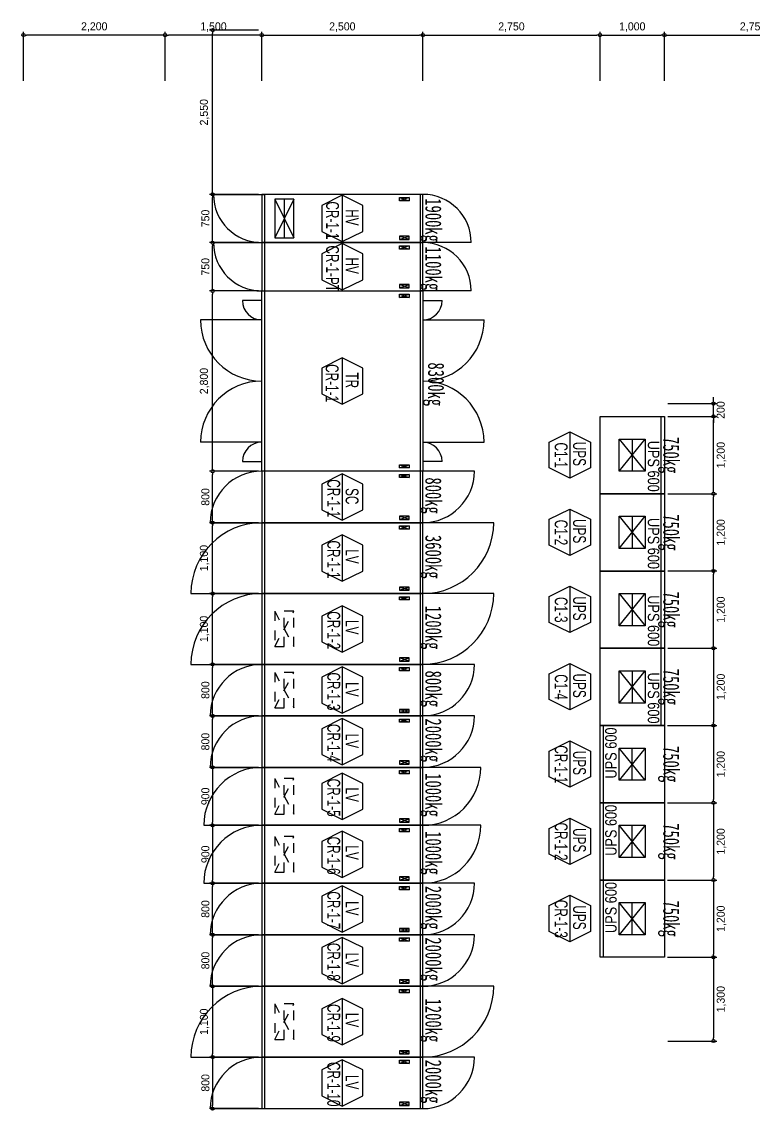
# Model space of a CAD drawing. Header units: millimetres. Extents: x 89978 to 501025, y -351975 to 837171.
# Drawn here: x 276625 to 287977, y -303525 to -286620 of the extents above; entities that cross this region are included whole.
import ezdxf
from ezdxf.enums import TextEntityAlignment as Align

# ---------------------------------------------------------------- set-up
doc = ezdxf.new("R2010")
doc.units = ezdxf.units.MM
doc.header["$LTSCALE"] = 150
doc.linetypes.add('D1', pattern=[3, 1, -1, 1])
doc.layers.get('Defpoints').update_dxf_attribs({"color": 150})
for name, color, linetype in [('------00 Switch Gear', 3, 'Continuous'), ('------00 Switch Gear_Number', 1, 'Continuous'), ('-----36 Dimension', 1, 'Continuous'), ('20251030_전기하중검토', 241, 'Continuous')]:
    doc.layers.add(name, color=color, linetype=linetype)
doc.layers.add('NOPLOT', color=191, linetype='Continuous', plot=False)
doc.styles.add('dd', font='')
doc.styles.add('ELEC', font='')
doc.styles.add('Gtx', font='')
doc.styles.get('dd').set_extended_font_data('DotumChe')
doc.styles.get('ELEC').set_extended_font_data('Dotum')
doc.styles.get('Gtx').set_extended_font_data('Dotum')
doc.dimstyles.new('ELEC', dxfattribs={"dimscale": 100, "dimtxt": 2, "dimasz": 1, "dimexe": 2, "dimexo": 1, "dimgap": 1, "dimtad": 1, "dimdec": 0, "dimrnd": 0.25, "dimzin": 9, "dimdsep": 32, "dimlunit": 6, "dimtxsty": 'ELEC', "dimblk": 'Z_DOT', "dimcen": 3, "dimclrd": 7, "dimclre": 7, "dimclrt": 3, "dimadec": 0, "dimazin": 0, "dimtfac": 1, "dimtdec": 0, "dimtix": 1, "dimtmove": 2, "dimatfit": 1, "dimfxl": 1, "dimarcsym": 0})

# ---------------------------------------------------------------- blocks, each defined once
blk = doc.blocks.new('_DOTBLANK')
at = {"color": 0, "linetype": 'ByBlock'}
blk.add_line((-0.5, 0), (-1, 0), dxfattribs=at)
blk.add_circle((0, 0), 0.5, dxfattribs=at)
blk = doc.blocks.new('*D1595')
at = {"layer": '-----36 Dimension', "color": 0, "lineweight": -2, "transparency": 16777216}
for p, q in [((278850, -287537), (278850, -286777)), ((280300, -286827), (278900, -286827)), ((280350, -287538), (280350, -286777))]:
    blk.add_line(p, q, dxfattribs=at)
at = {"layer": 'Defpoints', "color": 0, "transparency": 16777216}
for p in [(278850, -286827), (278850, -287587, 0), (280350, -287588, 0)]:
    blk.add_point(p, dxfattribs=at)
at = {"layer": '-----36 Dimension', "color": 0, "lineweight": -2, "transparency": 16777216, "xscale": 50, "yscale": 50, "zscale": 50, "rotation": 180}
blk.add_blockref('_DOTBLANK', (278850, -286827), dxfattribs=at)
at = {"layer": '-----36 Dimension', "color": 0, "lineweight": -2, "transparency": 16777216, "xscale": 50, "yscale": 50, "zscale": 50}
blk.add_blockref('_DOTBLANK', (280350, -286827), dxfattribs=at)
at = {"layer": '-----36 Dimension', "color": 0, "transparency": 16777216, "insert": (279600, -286703), "char_height": 125, "attachment_point": 5, "style": 'Gtx'}
blk.add_mtext('1,500', dxfattribs=at)
blk = doc.blocks.new('Z_DOT')
for p, q in [((-2, 0), (2, 0)), ((0, -2), (0, 2))]:
    blk.add_line(p, q)
for radius in [2.5, 1.25]:
    blk.add_circle((0, 0), radius)
blk = doc.blocks.new('*D1597')
at = {"layer": '-----36 Dimension', "color": 0, "lineweight": -2, "transparency": 16777216}
for p, q in [((276650, -287536, 0), (276650, -286776, 0)), ((278800, -286826, 0), (276700, -286826, 0)), ((278850, -287537, 0), (278850, -286776, 0))]:
    blk.add_line(p, q, dxfattribs=at)
at = {"layer": 'Defpoints', "color": 0, "transparency": 16777216}
for p in [(276650, -286826, 0), (276650, -287586), (278850, -287587)]:
    blk.add_point(p, dxfattribs=at)
at = {"layer": '-----36 Dimension', "color": 0, "lineweight": -2, "transparency": 16777216, "xscale": 50, "yscale": 50, "zscale": 50, "rotation": 180}
blk.add_blockref('_DOTBLANK', (276650, -286826, 0), dxfattribs=at)
at = {"layer": '-----36 Dimension', "color": 0, "lineweight": -2, "transparency": 16777216, "xscale": 50, "yscale": 50, "zscale": 50}
blk.add_blockref('_DOTBLANK', (278850, -286826, 0), dxfattribs=at)
at = {"layer": '-----36 Dimension', "color": 0, "transparency": 16777216, "insert": (277750, -286702, 0), "char_height": 125, "attachment_point": 5, "style": 'Gtx'}
blk.add_mtext('2,200', dxfattribs=at)
blk = doc.blocks.new('UPS 600kV')
at = {"layer": '------00 Switch Gear'}
blk.add_line((800, 850), (-402, 850), dxfattribs=at)
blk.add_lwpolyline([(798, -100), (-402, -100), (-402, 900), (798, 900)], close=True, dxfattribs=at)
at = {"layer": 'NOPLOT'}
for p, q in [((-52, 199), (448, 601)), ((448, 199), (-52, 601)), ((-52, 400), (448, 400))]:
    blk.add_line(p, q, dxfattribs=at)
blk.add_lwpolyline([(448, 601), (448, 199), (-52, 199), (-52, 601)], close=True, dxfattribs=at)
at = {"layer": 'NOPLOT', "style": 'ELEC', "width": 0.85}
blk.add_text('UPS 600', height=178.2, dxfattribs=at).set_placement((-26, 731), align=Align.MIDDLE_LEFT)
blk = doc.blocks.new('800X2500')
at = {"layer": '------00 Switch Gear'}
for p, q in [((-2460, 800), (-2460, 0)), ((-210, 750), (-360, 700)), ((-360, 750), (-210, 700)), ((800, 800), (-42, 800)), ((-40, 800), (-40, 0)), ((-3300, 0), (-2458, 0)), ((-210, 50), (-360, 100)), ((-360, 50), (-210, 100))]:
    blk.add_line(p, q, dxfattribs=at)
for points in [[(-2500, 800), (-2500, 0), (0, 0), (0, 800)], [(-360, 750), (-210, 750), (-210, 700), (-360, 700)], [(-360, 50), (-210, 50), (-210, 100), (-360, 100)]]:
    blk.add_lwpolyline(points, close=True, dxfattribs=at)
for centre, start, end in [((-2500, 0), 90, 180), ((0, 800), 270, 0)]:
    blk.add_arc(centre, 800, start, end, dxfattribs=at)
blk = doc.blocks.new('1100X2500')
at = {"layer": '------00 Switch Gear'}
for p, q in [((-2460, 1100), (-2460, 0)), ((-210, 1050), (-360, 1000)), ((-360, 1050), (-210, 1000)), ((1100, 1100), (-42, 1100)), ((-40, 1100), (-40, 0)), ((-3600, 0), (-2458, 0)), ((-210, 50), (-360, 100)), ((-360, 50), (-210, 100))]:
    blk.add_line(p, q, dxfattribs=at)
at = {"layer": '------00 Switch Gear', "elevation": 0}
for points in [[(-2500, 1100), (-2500, 0), (0, 0), (0, 1100)], [(-360, 1050), (-210, 1050), (-210, 1000), (-360, 1000)], [(-360, 50), (-210, 50), (-210, 100), (-360, 100)]]:
    blk.add_lwpolyline(points, close=True, dxfattribs=at)
at = {"layer": '------00 Switch Gear'}
for centre, start, end in [((-2500, 0), 90, 180), ((0, 1100), 270, 0)]:
    blk.add_arc(centre, 1100, start, end, dxfattribs=at)
blk = doc.blocks.new('*D1554')
at = {"layer": '-----36 Dimension', "color": 0, "lineweight": -2, "transparency": 16777216}
for p, q in [((280300, -300000), (279537, -300000)), ((279587, -300750), (279587, -300050)), ((280298, -300800), (279537, -300800))]:
    blk.add_line(p, q, dxfattribs=at)
at = {"layer": 'Defpoints', "color": 0, "transparency": 16777216}
for p in [(279587, -300000), (280350, -300000), (280348, -300800)]:
    blk.add_point(p, dxfattribs=at)
at = {"layer": '-----36 Dimension', "color": 0, "lineweight": -2, "transparency": 16777216, "xscale": 50, "yscale": 50, "zscale": 50}
for p, rotation in [((279587, -300000), 90), ((279587, -300800), 270)]:
    blk.add_blockref('_DOTBLANK', p, dxfattribs=dict(at, rotation=rotation))
at = {"layer": '-----36 Dimension', "color": 0, "transparency": 16777216, "insert": (279475, -300400), "char_height": 125, "attachment_point": 5, "rotation": 90, "style": 'Gtx'}
blk.add_mtext('800', dxfattribs=at)
blk = doc.blocks.new('900X2500')
at = {"layer": '------00 Switch Gear'}
for p, q in [((-2460, 900), (-2460, 0)), ((-210, 850), (-360, 800)), ((-360, 850), (-210, 800)), ((900, 900), (-42, 900)), ((-40, 900), (-40, 0)), ((-3400, 0), (-2458, 0)), ((-210, 50), (-360, 100)), ((-360, 50), (-210, 100))]:
    blk.add_line(p, q, dxfattribs=at)
at = {"layer": '------00 Switch Gear', "elevation": 0}
for points in [[(-2500, 900), (-2500, 0), (0, 0), (0, 900)], [(-360, 850), (-210, 850), (-210, 800), (-360, 800)], [(-360, 50), (-210, 50), (-210, 100), (-360, 100)]]:
    blk.add_lwpolyline(points, close=True, dxfattribs=at)
at = {"layer": '------00 Switch Gear'}
for centre, start, end in [((-2500, 0), 90, 180), ((0, 900), 270, 0)]:
    blk.add_arc(centre, 900, start, end, dxfattribs=at)
blk = doc.blocks.new('*D1555')
at = {"layer": '-----36 Dimension', "color": 0, "lineweight": -2, "transparency": 16777216}
for p, q in [((280300, -296600), (279537, -296600)), ((279587, -297350), (279587, -296650)), ((280298, -297400), (279537, -297400))]:
    blk.add_line(p, q, dxfattribs=at)
at = {"layer": 'Defpoints', "color": 0, "transparency": 16777216}
for p in [(279587, -296600), (280350, -296600), (280348, -297400)]:
    blk.add_point(p, dxfattribs=at)
at = {"layer": '-----36 Dimension', "color": 0, "lineweight": -2, "transparency": 16777216, "xscale": 50, "yscale": 50, "zscale": 50}
for p, rotation in [((279587, -296600), 90), ((279587, -297400), 270)]:
    blk.add_blockref('_DOTBLANK', p, dxfattribs=dict(at, rotation=rotation))
at = {"layer": '-----36 Dimension', "color": 0, "transparency": 16777216, "insert": (279475, -297000), "char_height": 125, "attachment_point": 5, "rotation": 90, "style": 'Gtx'}
blk.add_mtext('800', dxfattribs=at)
blk = doc.blocks.new('*D1556')
at = {"layer": '-----36 Dimension', "color": 0, "lineweight": -2, "transparency": 16777216}
for p, q in [((280300, -293600), (279537, -293600)), ((279587, -294350), (279587, -293650)), ((280298, -294400), (279537, -294400))]:
    blk.add_line(p, q, dxfattribs=at)
at = {"layer": 'Defpoints', "color": 0, "transparency": 16777216}
for p in [(279587, -293600), (280350, -293600), (280348, -294400)]:
    blk.add_point(p, dxfattribs=at)
at = {"layer": '-----36 Dimension', "color": 0, "lineweight": -2, "transparency": 16777216, "xscale": 50, "yscale": 50, "zscale": 50}
for p, rotation in [((279587, -293600), 90), ((279587, -294400), 270)]:
    blk.add_blockref('_DOTBLANK', p, dxfattribs=dict(at, rotation=rotation))
at = {"layer": '-----36 Dimension', "color": 0, "transparency": 16777216, "insert": (279475, -294000), "char_height": 125, "attachment_point": 5, "rotation": 90, "style": 'Gtx'}
blk.add_mtext('800', dxfattribs=at)
blk = doc.blocks.new('*D1557')
at = {"layer": '-----36 Dimension', "color": 0, "lineweight": -2, "transparency": 16777216}
for p, q in [((280300, -301600), (279537, -301600)), ((279587, -301650), (279587, -302650)), ((280300, -302700), (279537, -302700))]:
    blk.add_line(p, q, dxfattribs=at)
at = {"layer": 'Defpoints', "color": 0, "transparency": 16777216}
for p in [(280350, -301600), (279587, -302700), (280350, -302700)]:
    blk.add_point(p, dxfattribs=at)
at = {"layer": '-----36 Dimension', "color": 0, "lineweight": -2, "transparency": 16777216, "xscale": 50, "yscale": 50, "zscale": 50}
for p, rotation in [((279587, -301600), 90), ((279587, -302700), 270)]:
    blk.add_blockref('_DOTBLANK', p, dxfattribs=dict(at, rotation=rotation))
at = {"layer": '-----36 Dimension', "color": 0, "transparency": 16777216, "insert": (279463, -302150), "char_height": 125, "attachment_point": 5, "rotation": 90, "style": 'Gtx'}
blk.add_mtext('1,100', dxfattribs=at)
blk = doc.blocks.new('*D1558')
at = {"layer": '-----36 Dimension', "color": 0, "lineweight": -2, "transparency": 16777216}
for p, q in [((280300, -302700), (279537, -302700)), ((279587, -302750), (279587, -303450)), ((280300, -303500), (279537, -303500))]:
    blk.add_line(p, q, dxfattribs=at)
at = {"layer": 'Defpoints', "color": 0, "transparency": 16777216}
for p in [(280350, -302700), (279587, -303500), (280350, -303500)]:
    blk.add_point(p, dxfattribs=at)
at = {"layer": '-----36 Dimension', "color": 0, "lineweight": -2, "transparency": 16777216, "xscale": 50, "yscale": 50, "zscale": 50}
for p, rotation in [((279587, -302700), 90), ((279587, -303500), 270)]:
    blk.add_blockref('_DOTBLANK', p, dxfattribs=dict(at, rotation=rotation))
at = {"layer": '-----36 Dimension', "color": 0, "transparency": 16777216, "insert": (279475, -303100), "char_height": 125, "attachment_point": 5, "rotation": 90, "style": 'Gtx'}
blk.add_mtext('800', dxfattribs=at)
blk = doc.blocks.new('*D1559')
at = {"layer": '-----36 Dimension', "color": 0, "lineweight": -2, "transparency": 16777216}
for p, q in [((280300, -298200), (279537, -298200)), ((279587, -298250), (279587, -299050)), ((280300, -299100), (279537, -299100))]:
    blk.add_line(p, q, dxfattribs=at)
at = {"layer": 'Defpoints', "color": 0, "transparency": 16777216}
for p in [(280350, -298200), (279587, -299100), (280350, -299100)]:
    blk.add_point(p, dxfattribs=at)
at = {"layer": '-----36 Dimension', "color": 0, "lineweight": -2, "transparency": 16777216, "xscale": 50, "yscale": 50, "zscale": 50}
for p, rotation in [((279587, -298200), 90), ((279587, -299100), 270)]:
    blk.add_blockref('_DOTBLANK', p, dxfattribs=dict(at, rotation=rotation))
at = {"layer": '-----36 Dimension', "color": 0, "transparency": 16777216, "insert": (279475, -298650), "char_height": 125, "attachment_point": 5, "rotation": 90, "style": 'Gtx'}
blk.add_mtext('900', dxfattribs=at)
blk = doc.blocks.new('*D1560')
at = {"layer": '-----36 Dimension', "color": 0, "lineweight": -2, "transparency": 16777216}
for p, q in [((280300, -294400), (279537, -294400)), ((279587, -295450), (279587, -294450)), ((280300, -295500), (279537, -295500))]:
    blk.add_line(p, q, dxfattribs=at)
at = {"layer": 'Defpoints', "color": 0, "transparency": 16777216}
for p in [(279587, -294400), (280350, -294400), (280350, -295500)]:
    blk.add_point(p, dxfattribs=at)
at = {"layer": '-----36 Dimension', "color": 0, "lineweight": -2, "transparency": 16777216, "xscale": 50, "yscale": 50, "zscale": 50}
for p, rotation in [((279587, -294400), 90), ((279587, -295500), 270)]:
    blk.add_blockref('_DOTBLANK', p, dxfattribs=dict(at, rotation=rotation))
at = {"layer": '-----36 Dimension', "color": 0, "transparency": 16777216, "insert": (279463, -294950), "char_height": 125, "attachment_point": 5, "rotation": 90, "style": 'Gtx'}
blk.add_mtext('1,100', dxfattribs=at)
blk = doc.blocks.new('750X2500')
at = {"layer": '------00 Switch Gear'}
for p, q in [((-3250, 750), (-2458, 750)), ((-2460, 750), (-2460, 0)), ((-210, 700), (-360, 650)), ((-360, 700), (-210, 650)), ((-40, 750), (-40, 0)), ((-210, 50), (-360, 100)), ((-360, 50), (-210, 100)), ((750, 0), (-42, 0))]:
    blk.add_line(p, q, dxfattribs=at)
for points in [[(-2500, 750), (-2500, 0), (0, 0), (0, 750)], [(-360, 700), (-210, 700), (-210, 650), (-360, 650)], [(-360, 50), (-210, 50), (-210, 100), (-360, 100)]]:
    blk.add_lwpolyline(points, close=True, dxfattribs=at)
for centre, start, end in [((-2500, 750), 180, 270), ((0, 0), 0, 90)]:
    blk.add_arc(centre, 750, start, end, dxfattribs=at)
blk = doc.blocks.new('*D1561')
at = {"layer": '-----36 Dimension', "color": 0, "lineweight": -2, "transparency": 16777216}
for p, q in [((280300, -290050), (279537, -290050)), ((279587, -290750), (279587, -290100)), ((280301, -290800), (279537, -290800))]:
    blk.add_line(p, q, dxfattribs=at)
at = {"layer": 'Defpoints', "color": 0, "transparency": 16777216}
for p in [(279587, -290050), (280350, -290050), (280351, -290800)]:
    blk.add_point(p, dxfattribs=at)
at = {"layer": '-----36 Dimension', "color": 0, "lineweight": -2, "transparency": 16777216, "xscale": 50, "yscale": 50, "zscale": 50}
for p, rotation in [((279587, -290050), 90), ((279587, -290800), 270)]:
    blk.add_blockref('_DOTBLANK', p, dxfattribs=dict(at, rotation=rotation))
at = {"layer": '-----36 Dimension', "color": 0, "transparency": 16777216, "insert": (279475, -290425), "char_height": 125, "attachment_point": 5, "rotation": 90, "style": 'Gtx'}
blk.add_mtext('750', dxfattribs=at)
blk = doc.blocks.new('*D1562')
at = {"layer": '-----36 Dimension', "color": 0, "lineweight": -2, "transparency": 16777216}
for p, q in [((280300, -289300), (279537, -289300)), ((279587, -290000), (279587, -289350)), ((280300, -290050), (279537, -290050))]:
    blk.add_line(p, q, dxfattribs=at)
at = {"layer": 'Defpoints', "color": 0, "transparency": 16777216}
for p in [(279587, -289300), (280350, -289300), (280350, -290050)]:
    blk.add_point(p, dxfattribs=at)
at = {"layer": '-----36 Dimension', "color": 0, "lineweight": -2, "transparency": 16777216, "xscale": 50, "yscale": 50, "zscale": 50}
for p, rotation in [((279587, -289300), 90), ((279587, -290050), 270)]:
    blk.add_blockref('_DOTBLANK', p, dxfattribs=dict(at, rotation=rotation))
at = {"layer": '-----36 Dimension', "color": 0, "transparency": 16777216, "insert": (279475, -289675), "char_height": 125, "attachment_point": 5, "rotation": 90, "style": 'Gtx'}
blk.add_mtext('750', dxfattribs=at)
blk = doc.blocks.new('*D1584')
at = {"layer": '-----36 Dimension', "color": 0, "lineweight": -2, "transparency": 16777216}
for p, q in [((280300, -299100), (279537, -299100)), ((279587, -299150), (279587, -299950)), ((280300, -300000), (279537, -300000))]:
    blk.add_line(p, q, dxfattribs=at)
at = {"layer": 'Defpoints', "color": 0, "transparency": 16777216}
for p in [(280350, -299100), (279587, -300000), (280350, -300000)]:
    blk.add_point(p, dxfattribs=at)
at = {"layer": '-----36 Dimension', "color": 0, "lineweight": -2, "transparency": 16777216, "xscale": 50, "yscale": 50, "zscale": 50}
for p, rotation in [((279587, -299100), 90), ((279587, -300000), 270)]:
    blk.add_blockref('_DOTBLANK', p, dxfattribs=dict(at, rotation=rotation))
at = {"layer": '-----36 Dimension', "color": 0, "transparency": 16777216, "insert": (279475, -299550), "char_height": 125, "attachment_point": 5, "rotation": 90, "style": 'Gtx'}
blk.add_mtext('900', dxfattribs=at)
blk = doc.blocks.new('*D1585')
at = {"layer": '-----36 Dimension', "color": 0, "lineweight": -2, "transparency": 16777216}
for p, q in [((280300, -300800), (279537, -300800)), ((279587, -301550), (279587, -300850)), ((280298, -301600), (279537, -301600))]:
    blk.add_line(p, q, dxfattribs=at)
at = {"layer": 'Defpoints', "color": 0, "transparency": 16777216}
for p in [(279587, -300800), (280350, -300800), (280348, -301600)]:
    blk.add_point(p, dxfattribs=at)
at = {"layer": '-----36 Dimension', "color": 0, "lineweight": -2, "transparency": 16777216, "xscale": 50, "yscale": 50, "zscale": 50}
for p, rotation in [((279587, -300800), 90), ((279587, -301600), 270)]:
    blk.add_blockref('_DOTBLANK', p, dxfattribs=dict(at, rotation=rotation))
at = {"layer": '-----36 Dimension', "color": 0, "transparency": 16777216, "insert": (279475, -301200), "char_height": 125, "attachment_point": 5, "rotation": 90, "style": 'Gtx'}
blk.add_mtext('800', dxfattribs=at)
blk = doc.blocks.new('*D1586')
at = {"layer": '-----36 Dimension', "color": 0, "lineweight": -2, "transparency": 16777216}
for p, q in [((280300, -295500), (279537, -295500)), ((279587, -296550), (279587, -295550)), ((280300, -296600), (279537, -296600))]:
    blk.add_line(p, q, dxfattribs=at)
at = {"layer": 'Defpoints', "color": 0, "transparency": 16777216}
for p in [(279587, -295500), (280350, -295500), (280350, -296600)]:
    blk.add_point(p, dxfattribs=at)
at = {"layer": '-----36 Dimension', "color": 0, "lineweight": -2, "transparency": 16777216, "xscale": 50, "yscale": 50, "zscale": 50}
for p, rotation in [((279587, -295500), 90), ((279587, -296600), 270)]:
    blk.add_blockref('_DOTBLANK', p, dxfattribs=dict(at, rotation=rotation))
at = {"layer": '-----36 Dimension', "color": 0, "transparency": 16777216, "insert": (279463, -296050), "char_height": 125, "attachment_point": 5, "rotation": 90, "style": 'Gtx'}
blk.add_mtext('1,100', dxfattribs=at)
blk = doc.blocks.new('*D1587')
at = {"layer": '-----36 Dimension', "color": 0, "lineweight": -2, "transparency": 16777216}
for p, q in [((280300, -297400), (279537, -297400)), ((279587, -298150), (279587, -297450)), ((280298, -298200), (279537, -298200))]:
    blk.add_line(p, q, dxfattribs=at)
at = {"layer": 'Defpoints', "color": 0, "transparency": 16777216}
for p in [(279587, -297400), (280350, -297400), (280348, -298200)]:
    blk.add_point(p, dxfattribs=at)
at = {"layer": '-----36 Dimension', "color": 0, "lineweight": -2, "transparency": 16777216, "xscale": 50, "yscale": 50, "zscale": 50}
for p, rotation in [((279587, -297400), 90), ((279587, -298200), 270)]:
    blk.add_blockref('_DOTBLANK', p, dxfattribs=dict(at, rotation=rotation))
at = {"layer": '-----36 Dimension', "color": 0, "transparency": 16777216, "insert": (279475, -297800), "char_height": 125, "attachment_point": 5, "rotation": 90, "style": 'Gtx'}
blk.add_mtext('800', dxfattribs=at)
blk = doc.blocks.new('*D1516')
at = {"layer": '-----36 Dimension', "color": 0, "lineweight": -2, "transparency": 16777216}
for p, q in [((280301, -290800), (279537, -290800)), ((279587, -293550), (279587, -290850)), ((280298, -293600), (279537, -293600))]:
    blk.add_line(p, q, dxfattribs=at)
at = {"layer": 'Defpoints', "color": 0, "transparency": 16777216}
for p in [(279587, -290800), (280351, -290800, 0), (280348, -293600, 0)]:
    blk.add_point(p, dxfattribs=at)
at = {"layer": '-----36 Dimension', "color": 0, "lineweight": -2, "transparency": 16777216, "xscale": 50, "yscale": 50, "zscale": 50}
for p, rotation in [((279587, -290800), 90), ((279587, -293600), 270)]:
    blk.add_blockref('_DOTBLANK', p, dxfattribs=dict(at, rotation=rotation))
at = {"layer": '-----36 Dimension', "color": 0, "transparency": 16777216, "insert": (279463, -292200), "char_height": 125, "attachment_point": 5, "rotation": 90, "style": 'Gtx'}
blk.add_mtext('2,800', dxfattribs=at)
blk = doc.blocks.new('*D1526')
at = {"layer": '-----36 Dimension', "color": 0, "lineweight": -2, "transparency": 16777216}
for p, q in [((280350, -287538), (280350, -286777)), ((280400, -286827), (282800, -286827)), ((282850, -287536), (282850, -286777))]:
    blk.add_line(p, q, dxfattribs=at)
at = {"layer": 'Defpoints', "color": 0, "transparency": 16777216}
for p in [(282850, -286827), (280350, -287588), (282850, -287586)]:
    blk.add_point(p, dxfattribs=at)
at = {"layer": '-----36 Dimension', "color": 0, "lineweight": -2, "transparency": 16777216, "xscale": 50, "yscale": 50, "zscale": 50, "rotation": 180}
blk.add_blockref('_DOTBLANK', (280350, -286827), dxfattribs=at)
at = {"layer": '-----36 Dimension', "color": 0, "lineweight": -2, "transparency": 16777216, "xscale": 50, "yscale": 50, "zscale": 50}
blk.add_blockref('_DOTBLANK', (282850, -286827), dxfattribs=at)
at = {"layer": '-----36 Dimension', "color": 0, "transparency": 16777216, "insert": (281600, -286703), "char_height": 125, "attachment_point": 5, "style": 'Gtx'}
blk.add_mtext('2,500', dxfattribs=at)
blk = doc.blocks.new('*D1527')
at = {"layer": '-----36 Dimension', "color": 0, "lineweight": -2, "transparency": 16777216}
for p, q in [((282850, -287536), (282850, -286777)), ((282900, -286827), (285550, -286827)), ((285600, -287536), (285600, -286777))]:
    blk.add_line(p, q, dxfattribs=at)
at = {"layer": 'Defpoints', "color": 0, "transparency": 16777216}
for p in [(285600, -286827), (282850, -287586), (285600, -287586)]:
    blk.add_point(p, dxfattribs=at)
at = {"layer": '-----36 Dimension', "color": 0, "lineweight": -2, "transparency": 16777216, "xscale": 50, "yscale": 50, "zscale": 50, "rotation": 180}
blk.add_blockref('_DOTBLANK', (282850, -286827), dxfattribs=at)
at = {"layer": '-----36 Dimension', "color": 0, "lineweight": -2, "transparency": 16777216, "xscale": 50, "yscale": 50, "zscale": 50}
blk.add_blockref('_DOTBLANK', (285600, -286827), dxfattribs=at)
at = {"layer": '-----36 Dimension', "color": 0, "transparency": 16777216, "insert": (284225, -286703), "char_height": 125, "attachment_point": 5, "style": 'Gtx'}
blk.add_mtext('2,750', dxfattribs=at)
blk = doc.blocks.new('*D1528')
at = {"layer": '-----36 Dimension', "color": 0, "lineweight": -2, "transparency": 16777216}
for p, q in [((285600, -287536), (285600, -286777)), ((285650, -286827), (286550, -286827)), ((286600, -287536), (286600, -286777))]:
    blk.add_line(p, q, dxfattribs=at)
at = {"layer": 'Defpoints', "color": 0, "transparency": 16777216}
for p in [(286600, -286827), (285600, -287586), (286600, -287586)]:
    blk.add_point(p, dxfattribs=at)
at = {"layer": '-----36 Dimension', "color": 0, "lineweight": -2, "transparency": 16777216, "xscale": 50, "yscale": 50, "zscale": 50, "rotation": 180}
blk.add_blockref('_DOTBLANK', (285600, -286827), dxfattribs=at)
at = {"layer": '-----36 Dimension', "color": 0, "lineweight": -2, "transparency": 16777216, "xscale": 50, "yscale": 50, "zscale": 50}
blk.add_blockref('_DOTBLANK', (286600, -286827), dxfattribs=at)
at = {"layer": '-----36 Dimension', "color": 0, "transparency": 16777216, "insert": (286100, -286703), "char_height": 125, "attachment_point": 5, "style": 'Gtx'}
blk.add_mtext('1,000', dxfattribs=at)
blk = doc.blocks.new('*D1529')
at = {"layer": '-----36 Dimension', "color": 0, "lineweight": -2, "transparency": 16777216}
for p, q in [((286600, -287536), (286600, -286777)), ((286650, -286827), (289300, -286827)), ((289350, -287536), (289350, -286777))]:
    blk.add_line(p, q, dxfattribs=at)
at = {"layer": 'Defpoints', "color": 0, "transparency": 16777216}
for p in [(289350, -286827), (286600, -287586), (289350, -287586)]:
    blk.add_point(p, dxfattribs=at)
at = {"layer": '-----36 Dimension', "color": 0, "lineweight": -2, "transparency": 16777216, "xscale": 50, "yscale": 50, "zscale": 50, "rotation": 180}
blk.add_blockref('_DOTBLANK', (286600, -286827), dxfattribs=at)
at = {"layer": '-----36 Dimension', "color": 0, "lineweight": -2, "transparency": 16777216, "xscale": 50, "yscale": 50, "zscale": 50}
blk.add_blockref('_DOTBLANK', (289350, -286827), dxfattribs=at)
at = {"layer": '-----36 Dimension', "color": 0, "transparency": 16777216, "insert": (287975, -286703), "char_height": 125, "attachment_point": 5, "style": 'Gtx'}
blk.add_mtext('2,750', dxfattribs=at)
blk = doc.blocks.new('*D1537')
at = {"layer": '-----36 Dimension', "color": 0, "lineweight": -2, "transparency": 16777216}
for p, q in [((286650, -299950), (287411, -299950)), ((287361, -300000), (287361, -301100)), ((286647, -301150), (287411, -301150))]:
    blk.add_line(p, q, dxfattribs=at)
at = {"layer": 'Defpoints', "color": 0, "transparency": 16777216}
for p in [(286600, -299950, 0), (286597, -301150, 0), (287361, -301150)]:
    blk.add_point(p, dxfattribs=at)
at = {"layer": '-----36 Dimension', "color": 0, "lineweight": -2, "transparency": 16777216, "xscale": 50, "yscale": 50, "zscale": 50}
for p, rotation in [((287361, -299950), 90), ((287361, -301150), 270)]:
    blk.add_blockref('_DOTBLANK', p, dxfattribs=dict(at, rotation=rotation))
at = {"layer": '-----36 Dimension', "color": 0, "transparency": 16777216, "insert": (287485, -300550), "char_height": 125, "attachment_point": 5, "rotation": 90, "style": 'Gtx'}
blk.add_mtext('1,200', dxfattribs=at)
blk = doc.blocks.new('*D1538')
at = {"layer": '-----36 Dimension', "color": 0, "lineweight": -2, "transparency": 16777216}
for p, q in [((286650, -298750), (287411, -298750)), ((287361, -298800), (287361, -299900)), ((286647, -299950), (287411, -299950))]:
    blk.add_line(p, q, dxfattribs=at)
at = {"layer": 'Defpoints', "color": 0, "transparency": 16777216}
for p in [(286600, -298750, 0), (286597, -299950, 0), (287361, -299950)]:
    blk.add_point(p, dxfattribs=at)
at = {"layer": '-----36 Dimension', "color": 0, "lineweight": -2, "transparency": 16777216, "xscale": 50, "yscale": 50, "zscale": 50}
for p, rotation in [((287361, -298750), 90), ((287361, -299950), 270)]:
    blk.add_blockref('_DOTBLANK', p, dxfattribs=dict(at, rotation=rotation))
at = {"layer": '-----36 Dimension', "color": 0, "transparency": 16777216, "insert": (287485, -299350), "char_height": 125, "attachment_point": 5, "rotation": 90, "style": 'Gtx'}
blk.add_mtext('1,200', dxfattribs=at)
blk = doc.blocks.new('*D1539')
at = {"layer": '-----36 Dimension', "color": 0, "lineweight": -2, "transparency": 16777216}
for p, q in [((286650, -297550), (287411, -297550)), ((287361, -297600), (287361, -298700)), ((286647, -298750), (287411, -298750))]:
    blk.add_line(p, q, dxfattribs=at)
at = {"layer": 'Defpoints', "color": 0, "transparency": 16777216}
for p in [(286600, -297550, 0), (286597, -298750, 0), (287361, -298750)]:
    blk.add_point(p, dxfattribs=at)
at = {"layer": '-----36 Dimension', "color": 0, "lineweight": -2, "transparency": 16777216, "xscale": 50, "yscale": 50, "zscale": 50}
for p, rotation in [((287361, -297550), 90), ((287361, -298750), 270)]:
    blk.add_blockref('_DOTBLANK', p, dxfattribs=dict(at, rotation=rotation))
at = {"layer": '-----36 Dimension', "color": 0, "transparency": 16777216, "insert": (287485, -298150), "char_height": 125, "attachment_point": 5, "rotation": 90, "style": 'Gtx'}
blk.add_mtext('1,200', dxfattribs=at)
blk = doc.blocks.new('*D1540')
at = {"layer": '-----36 Dimension', "color": 0, "lineweight": -2, "transparency": 16777216}
for p, q in [((286650, -296350), (287411, -296350)), ((287361, -296400), (287361, -297500)), ((286647, -297550), (287411, -297550))]:
    blk.add_line(p, q, dxfattribs=at)
at = {"layer": 'Defpoints', "color": 0, "transparency": 16777216}
for p in [(286600, -296350, 0), (286597, -297550, 0), (287361, -297550)]:
    blk.add_point(p, dxfattribs=at)
at = {"layer": '-----36 Dimension', "color": 0, "lineweight": -2, "transparency": 16777216, "xscale": 50, "yscale": 50, "zscale": 50}
for p, rotation in [((287361, -296350), 90), ((287361, -297550), 270)]:
    blk.add_blockref('_DOTBLANK', p, dxfattribs=dict(at, rotation=rotation))
at = {"layer": '-----36 Dimension', "color": 0, "transparency": 16777216, "insert": (287485, -296950), "char_height": 125, "attachment_point": 5, "rotation": 90, "style": 'Gtx'}
blk.add_mtext('1,200', dxfattribs=at)
blk = doc.blocks.new('*D1541')
at = {"layer": '-----36 Dimension', "color": 0, "lineweight": -2, "transparency": 16777216}
for p, q in [((280300, -286750), (279537, -286750)), ((279587, -289250), (279587, -286800)), ((280300, -289300), (279537, -289300))]:
    blk.add_line(p, q, dxfattribs=at)
at = {"layer": 'Defpoints', "color": 0, "transparency": 16777216}
for p in [(279587, -286750), (280350, -286750), (280350, -289300)]:
    blk.add_point(p, dxfattribs=at)
at = {"layer": '-----36 Dimension', "color": 0, "lineweight": -2, "transparency": 16777216, "xscale": 50, "yscale": 50, "zscale": 50}
for p, rotation in [((279587, -286750), 90), ((279587, -289300), 270)]:
    blk.add_blockref('_DOTBLANK', p, dxfattribs=dict(at, rotation=rotation))
at = {"layer": '-----36 Dimension', "color": 0, "transparency": 16777216, "insert": (279463, -288025), "char_height": 125, "attachment_point": 5, "rotation": 90, "style": 'Gtx'}
blk.add_mtext('2,550', dxfattribs=at)
blk = doc.blocks.new('*D1543')
at = {"layer": '-----36 Dimension', "color": 0, "lineweight": -2, "transparency": 16777216}
for p, q in [((286647, -301150), (287411, -301150)), ((287361, -301200), (287361, -302400)), ((286650, -302450), (287411, -302450))]:
    blk.add_line(p, q, dxfattribs=at)
at = {"layer": 'Defpoints', "color": 0, "transparency": 16777216}
for p in [(286597, -301150), (286600, -302450), (287361, -302450)]:
    blk.add_point(p, dxfattribs=at)
at = {"layer": '-----36 Dimension', "color": 0, "lineweight": -2, "transparency": 16777216, "xscale": 50, "yscale": 50, "zscale": 50}
for p, rotation in [((287361, -301150), 90), ((287361, -302450), 270)]:
    blk.add_blockref('_DOTBLANK', p, dxfattribs=dict(at, rotation=rotation))
at = {"layer": '-----36 Dimension', "color": 0, "transparency": 16777216, "insert": (287485, -301800), "char_height": 125, "attachment_point": 5, "rotation": 90, "style": 'Gtx'}
blk.add_mtext('1,300', dxfattribs=at)
blk = doc.blocks.new('*D1645')
at = {"layer": '-----36 Dimension', "color": 0, "lineweight": -2, "transparency": 16777216}
for p, q in [((286650, -295150), (287411, -295150)), ((287361, -296300), (287361, -295200)), ((286650, -296350), (287411, -296350))]:
    blk.add_line(p, q, dxfattribs=at)
at = {"layer": 'Defpoints', "color": 0, "transparency": 16777216}
for p in [(286600, -295150), (287361, -295150), (286600, -296350)]:
    blk.add_point(p, dxfattribs=at)
at = {"layer": '-----36 Dimension', "color": 0, "lineweight": -2, "transparency": 16777216, "xscale": 50, "yscale": 50, "zscale": 50}
for p, rotation in [((287361, -295150), 90), ((287361, -296350), 270)]:
    blk.add_blockref('_DOTBLANK', p, dxfattribs=dict(at, rotation=rotation))
at = {"layer": '-----36 Dimension', "color": 0, "transparency": 16777216, "insert": (287485, -295750), "char_height": 125, "attachment_point": 5, "rotation": 90, "style": 'Gtx'}
blk.add_mtext('1,200', dxfattribs=at)
blk = doc.blocks.new('*D1646')
at = {"layer": '-----36 Dimension', "color": 0, "lineweight": -2, "transparency": 16777216}
for p, q in [((286650, -293950), (287411, -293950)), ((287361, -295100), (287361, -294000)), ((286650, -295150), (287411, -295150))]:
    blk.add_line(p, q, dxfattribs=at)
at = {"layer": 'Defpoints', "color": 0, "transparency": 16777216}
for p in [(286600, -293950), (287361, -293950), (286600, -295150)]:
    blk.add_point(p, dxfattribs=at)
at = {"layer": '-----36 Dimension', "color": 0, "lineweight": -2, "transparency": 16777216, "xscale": 50, "yscale": 50, "zscale": 50}
for p, rotation in [((287361, -293950), 90), ((287361, -295150), 270)]:
    blk.add_blockref('_DOTBLANK', p, dxfattribs=dict(at, rotation=rotation))
at = {"layer": '-----36 Dimension', "color": 0, "transparency": 16777216, "insert": (287485, -294550), "char_height": 125, "attachment_point": 5, "rotation": 90, "style": 'Gtx'}
blk.add_mtext('1,200', dxfattribs=at)
blk = doc.blocks.new('*D1647')
at = {"layer": '-----36 Dimension', "color": 0, "lineweight": -2, "transparency": 16777216}
for p, q in [((286650, -292750), (287411, -292750)), ((287361, -293900), (287361, -292800)), ((286650, -293950), (287411, -293950))]:
    blk.add_line(p, q, dxfattribs=at)
at = {"layer": 'Defpoints', "color": 0, "transparency": 16777216}
for p in [(286600, -292750), (287361, -292750), (286600, -293950)]:
    blk.add_point(p, dxfattribs=at)
at = {"layer": '-----36 Dimension', "color": 0, "lineweight": -2, "transparency": 16777216, "xscale": 50, "yscale": 50, "zscale": 50}
for p, rotation in [((287361, -292750), 90), ((287361, -293950), 270)]:
    blk.add_blockref('_DOTBLANK', p, dxfattribs=dict(at, rotation=rotation))
at = {"layer": '-----36 Dimension', "color": 0, "transparency": 16777216, "insert": (287485, -293350), "char_height": 125, "attachment_point": 5, "rotation": 90, "style": 'Gtx'}
blk.add_mtext('1,200', dxfattribs=at)
blk = doc.blocks.new('*D1648')
at = {"layer": '-----36 Dimension', "color": 0, "lineweight": -2, "transparency": 16777216}
for p, q in [((287361, -292500), (287361, -292450)), ((286650, -292550), (287411, -292550)), ((287361, -292750), (287361, -292550)), ((286650, -292750), (287411, -292750)), ((287361, -292800), (287361, -292850))]:
    blk.add_line(p, q, dxfattribs=at)
at = {"layer": 'Defpoints', "color": 0, "transparency": 16777216}
for p in [(286600, -292550), (287361, -292550), (286600, -292750)]:
    blk.add_point(p, dxfattribs=at)
at = {"layer": '-----36 Dimension', "color": 0, "lineweight": -2, "transparency": 16777216, "xscale": 50, "yscale": 50, "zscale": 50}
for p, rotation in [((287361, -292550), 270), ((287361, -292750), 90)]:
    blk.add_blockref('_DOTBLANK', p, dxfattribs=dict(at, rotation=rotation))
at = {"layer": '-----36 Dimension', "color": 0, "transparency": 16777216, "insert": (287473, -292650), "char_height": 125, "attachment_point": 5, "rotation": 90, "style": 'Gtx'}
blk.add_mtext('200', dxfattribs=at)

msp = doc.modelspace()

# ---------------------------------------------------------------- linework, layer by layer
at = {"layer": '------00 Switch Gear'}
for p, q in [((280390, -290800), (280390, -293600)), ((282490, -290850), (282640, -290900)), ((282490, -290900), (282640, -290850)), ((282810, -290800), (282810, -293600)), ((280350, -290950), (280050, -290950)), ((282850, -290950), (283150, -290950)), ((280350, -291250), (279400, -291250)), ((282850, -291250), (283800, -291250)), ((280350, -293150), (279400, -293150)), ((282850, -293150), (283800, -293150)), ((280050, -293450), (280350, -293450)), ((283150, -293450), (282850, -293450)), ((282490, -293500), (282640, -293550)), ((282490, -293550), (282640, -293500))]:
    msp.add_line(p, q, dxfattribs=at)
for points in [[(282850, -290800), (282850, -293600), (280350, -293600), (280350, -290800)], [(282640, -290850), (282640, -290900), (282490, -290900), (282490, -290850)], [(282640, -293500), (282640, -293550), (282490, -293550), (282490, -293500)]]:
    msp.add_lwpolyline(points, close=True, dxfattribs=at)
for centre, radius, start, end in [((280350, -290950), 300, 180, 270), ((282850, -290950), 300, 270, 0), ((280350, -291250), 950, 180, 270), ((282850, -291250), 950, 270, 0), ((280350, -293150), 950, 90, 180), ((282850, -293150), 950, 0, 90), ((280350, -293450), 300, 90, 180), ((282850, -293450), 300, 0, 90)]:
    msp.add_arc(centre, radius, start, end, dxfattribs=at)
at = {"layer": '------00 Switch Gear_Number', "color": 1}
for points in [[(281600, -289315), (281600, -290035), (281920, -289875.4), (281920, -289474.6), (281600, -289315), (281280, -289474.6), (281280, -289875.4), (281600, -290035)], [(281600, -290065), (281600, -290785), (281920, -290625.4), (281920, -290224.6), (281600, -290065), (281280, -290224.6), (281280, -290625.4), (281600, -290785)], [(281600, -291840), (281600, -292560), (281920, -292400.4), (281920, -291999.6), (281600, -291840), (281280, -291999.6), (281280, -292400.4), (281600, -292560)], [(285130, -292987.3), (285130, -293707.3), (284810, -293547.6), (284810, -293146.9), (285130, -292987.3), (285450, -293146.9), (285450, -293547.6), (285130, -293707.3)], [(285130, -294187.3), (285130, -294907.3), (284810, -294747.6), (284810, -294346.9), (285130, -294187.3), (285450, -294346.9), (285450, -294747.6), (285130, -294907.3)], [(285130, -295387.3), (285130, -296107.3), (284810, -295947.6), (284810, -295546.9), (285130, -295387.3), (285450, -295546.9), (285450, -295947.6), (285130, -296107.3)], [(285130, -296587.3), (285130, -297307.3), (284810, -297147.6), (284810, -296746.9), (285130, -296587.3), (285450, -296746.9), (285450, -297147.6), (285130, -297307.3)], [(285130, -297787.3), (285130, -298507.3), (284810, -298347.6), (284810, -297946.9), (285130, -297787.3), (285450, -297946.9), (285450, -298347.6), (285130, -298507.3)], [(285130, -298987.3), (285130, -299707.3), (284810, -299547.6), (284810, -299146.9), (285130, -298987.3), (285450, -299146.9), (285450, -299547.6), (285130, -299707.3)], [(285130, -300187.3), (285130, -300907.3), (284810, -300747.6), (284810, -300346.9), (285130, -300187.3), (285450, -300346.9), (285450, -300747.6), (285130, -300907.3)]]:
    msp.add_lwpolyline(points, dxfattribs=at)
at = {"layer": '------00 Switch Gear_Number', "color": 1, "elevation": 0}
for points in [[(281600, -293640), (281600, -294360), (281920, -294200.4), (281920, -293799.6), (281600, -293640), (281280, -293799.6), (281280, -294200.4), (281600, -294360)], [(281600, -294590), (281600, -295310), (281920, -295150.4), (281920, -294749.6), (281600, -294590), (281280, -294749.6), (281280, -295150.4), (281600, -295310)], [(281600, -295690), (281600, -296410), (281920, -296250.4), (281920, -295849.6), (281600, -295690), (281280, -295849.6), (281280, -296250.4), (281600, -296410)], [(281600, -296640), (281600, -297360), (281920, -297200.4), (281920, -296799.6), (281600, -296640), (281280, -296799.6), (281280, -297200.4), (281600, -297360)], [(281600, -297440), (281600, -298160), (281920, -298000.4), (281920, -297599.6), (281600, -297440), (281280, -297599.6), (281280, -298000.4), (281600, -298160)], [(281600, -298290), (281600, -299010), (281920, -298850.4), (281920, -298449.6), (281600, -298290), (281280, -298449.6), (281280, -298850.4), (281600, -299010)], [(281600, -299190), (281600, -299910), (281920, -299750.4), (281920, -299349.6), (281600, -299190), (281280, -299349.6), (281280, -299750.4), (281600, -299910)], [(281600, -300040), (281600, -300760), (281920, -300600.4), (281920, -300199.6), (281600, -300040), (281280, -300199.6), (281280, -300600.4), (281600, -300760)], [(281600, -300840), (281600, -301560), (281920, -301400.4), (281920, -300999.6), (281600, -300840), (281280, -300999.6), (281280, -301400.4), (281600, -301560)], [(281600, -301790), (281600, -302510), (281920, -302350.4), (281920, -301949.6), (281600, -301790), (281280, -301949.6), (281280, -302350.4), (281600, -302510)], [(281600, -302740), (281600, -303460), (281920, -303300.4), (281920, -302899.6), (281600, -302740), (281280, -302899.6), (281280, -303300.4), (281600, -303460)]]:
    msp.add_lwpolyline(points, dxfattribs=at)
at = {"layer": 'NOPLOT'}
for p, q in [((280850, -289375), (280550, -289975)), ((280550, -289375), (280850, -289975)), ((280700, -289375), (280700, -289975))]:
    msp.add_line(p, q, dxfattribs=at)
at = {"layer": 'NOPLOT', "linetype": 'D1'}
for p, q in [((280550, -296325), (280850, -295775)), ((280550, -295775), (280850, -296325)), ((280700, -296325), (280700, -295775)), ((280550, -297275), (280850, -296725)), ((280550, -296725), (280850, -297275)), ((280700, -297275), (280700, -296725)), ((280550, -298925), (280850, -298375)), ((280550, -298375), (280850, -298925)), ((280700, -298925), (280700, -298375)), ((280550, -299825), (280850, -299275)), ((280550, -299275), (280850, -299825)), ((280700, -299825), (280700, -299275)), ((280550, -302425), (280850, -301875)), ((280550, -301875), (280850, -302425)), ((280700, -302425), (280700, -301875))]:
    msp.add_line(p, q, dxfattribs=at)
at = {"layer": 'NOPLOT', "elevation": 0}
msp.add_lwpolyline([(280850, -289375), (280550, -289375), (280550, -289975), (280850, -289975)], close=True, dxfattribs=at)
at = {"layer": 'NOPLOT', "linetype": 'D1', "elevation": 0}
for points in [[(280850, -296325), (280850, -295775), (280550, -295775), (280550, -296325)], [(280850, -297275), (280850, -296725), (280550, -296725), (280550, -297275)], [(280850, -298925), (280850, -298375), (280550, -298375), (280550, -298925)], [(280850, -299825), (280850, -299275), (280550, -299275), (280550, -299825)], [(280850, -302425), (280850, -301875), (280550, -301875), (280550, -302425)]]:
    msp.add_lwpolyline(points, close=True, dxfattribs=at)

# ---------------------------------------------------------------- block references
at = {"layer": '------00 Switch Gear'}
for name, p in [('750X2500', (282850, -290050)), ('750X2500', (282850, -290800)), ('800X2500', (282850, -294400)), ('1100X2500', (282850, -295500)), ('1100X2500', (282850, -296600)), ('800X2500', (282850, -297400)), ('800X2500', (282850, -298200)), ('900X2500', (282850, -299100)), ('900X2500', (282850, -300000)), ('800X2500', (282850, -300800)), ('800X2500', (282850, -301600)), ('1100X2500', (282850, -302700)), ('800X2500', (282850, -303500))]:
    msp.add_blockref(name, p, dxfattribs=at)
for p, rotation in [((285700, -293152.4), 270), ((285700, -294352.4), 270), ((285700, -295552.4), 270), ((285700, -296752.4), 270), ((286500, -298347.6), 89.99999999999999), ((286500, -299547.6), 89.99999999999999), ((286500, -300747.6), 89.99999999999999)]:
    msp.add_blockref('UPS 600kV', p, dxfattribs=dict(at, rotation=rotation))

# ---------------------------------------------------------------- texts
at = {"layer": '------00 Switch Gear_Number', "color": 0, "style": 'ELEC', "width": 0.7}
for s, p in [('CR-1-1', (281448.3, -289705.1)), ('HV', (281751.2, -289658.3)), ('CR-1-PT', (281448.3, -290455.1)), ('HV', (281751.2, -290408.3)), ('CR-1-1', (281441.7, -292232.5)), ('TR', (281751.2, -292187.8)), ('C1-1', (284996.6, -293352.3)), ('UPS', (285281.2, -293330.9)), ('CR-1-1', (281466.6, -294020.8)), ('SC', (281751.2, -293989.1)), ('C1-2', (284996.6, -294552.3)), ('UPS', (285281.2, -294530.9)), ('CR-1-1', (281466.6, -294970.8)), ('LV', (281751.2, -294924)), ('C1-3', (284996.6, -295752.3)), ('UPS', (285281.2, -295730.9)), ('CR-1-2', (281466.6, -296070.8)), ('LV', (281751.2, -296024)), ('CR-1-3', (281466.6, -297020.8)), ('C1-4', (284996.6, -296952.3)), ('UPS', (285281.2, -296930.9)), ('LV', (281751.2, -296989.1)), ('CR-1-4', (281466.6, -297820.8)), ('LV', (281751.2, -297789.1)), ('CR-1-1', (284996.6, -298152.3)), ('UPS', (285281.2, -298130.9)), ('CR-1-5', (281466.6, -298670.8)), ('LV', (281751.2, -298624)), ('CR-1-2', (284996.6, -299352.3)), ('UPS', (285281.2, -299330.9)), ('CR-1-6', (281466.6, -299570.8)), ('LV', (281751.2, -299524)), ('CR-1-7', (281466.6, -300420.8)), ('LV', (281751.2, -300389.1)), ('CR-1-3', (284996.6, -300552.3)), ('UPS', (285281.2, -300530.9)), ('CR-1-8', (281466.6, -301220.8)), ('LV', (281751.2, -301189.1)), ('CR-1-9', (281466.6, -302170.8)), ('LV', (281751.2, -302124)), ('CR-1-10', (281466.6, -303120.8)), ('LV', (281751.2, -303089.1))]:
    msp.add_text(s, height=200, rotation=270, dxfattribs=at).set_placement(p, align=Align.MIDDLE_CENTER)
at = {"layer": '20251030_전기하중검토', "style": 'dd', "width": 0.7}
for s, p in [('1900kg', (282979.5, -289700)), ('1100kg', (282979.5, -290450)), ('8300kg', (283021.5, -292250)), ('750kg', (286671.5, -293350)), ('800kg', (282979.5, -293979.3)), ('750kg', (286671.5, -294550)), ('3600kg', (282979.5, -294929.3)), ('750kg', (286671.5, -295750)), ('1200kg', (282979.5, -296029.3)), ('750kg', (286671.5, -296950)), ('800kg', (282979.5, -296979.3)), ('2000kg', (282979.5, -297779.3)), ('750kg', (286671.5, -298150)), ('1000kg', (282979.5, -298629.3)), ('1000kg', (282979.5, -299529.3)), ('750kg', (286671.5, -299350)), ('2000kg', (282979.5, -300379.3)), ('750kg', (286671.5, -300550)), ('2000kg', (282979.5, -301179.3)), ('1200kg', (282979.5, -302129.3)), ('2000kg', (282979.5, -303079.3))]:
    msp.add_text(s, height=250, rotation=270, dxfattribs=at).set_placement(p, align=Align.MIDDLE)

# ---------------------------------------------------------------- dimensions: what is measured, and where the dimension line sits
at = {"layer": '-----36 Dimension'}
for base, p1, p2, picture, middle in [((276650, -286826.4, 0), (278850, -287587), (276650, -287586.2), '*D1597', (277750, -286701.8, 0)), ((278850, -286827.2, 0), (280350, -287587.8), (278850, -287587), '*D1595', (279600, -286702.6, 0)), ((282850, -286827.2), (280350, -287587.8), (282850, -287586.2), '*D1526', (281600, -286702.6)), ((285600, -286827.2), (282850, -287586.2), (285600, -287586.2), '*D1527', (284225, -286702.6)), ((286600, -286827.2), (285600, -287586.2), (286600, -287586.2), '*D1528', (286100, -286702.6)), ((289350, -286827.2), (286600, -287586.2), (289350, -287586.2), '*D1529', (287975, -286702.6))]:
    dim = msp.add_linear_dim(base=base, p1=p1, p2=p2, dimstyle='ELEC', override={"dimscale": 50, "dimtxt": 2.5, "dimexe": 1, "dimtad": 2, "dimtxsty": 'Gtx', "dimblk1": 'DOTBLANK', "dimblk2": 'DOTBLANK', "dimsah": 1, "dimclrd": 0, "dimclre": 0, "dimclrt": 0}, dxfattribs=at)
    dim.commit()
    dim.dimension.update_dxf_attribs({"geometry": picture, "text_midpoint": middle})
for base, p1, p2, angle, picture, middle in [((279587.2, -286750), (280350, -289300), (280350, -286750), 270, '*D1541', (279462.6, -288025)), ((279587.2, -289300), (280350, -290050), (280350, -289300), 270, '*D1562', (279474.7, -289675)), ((279587.2, -290050), (280351, -290800), (280350, -290050), 270, '*D1561', (279474.7, -290425)), ((279587.2, -290800, 0), (280347.8, -293600, 0), (280351, -290800, 0), 270, '*D1516', (279462.6, -292200, 0)), ((287360.6, -292550), (286600, -292750), (286600, -292550), 90, '*D1648', (287473.2, -292650)), ((287360.6, -292750), (286600, -293950), (286600, -292750), 90, '*D1647', (287485.2, -293350)), ((279587.2, -293600), (280347.8, -294400), (280350, -293600), 90, '*D1556', (279474.7, -294000)), ((287360.6, -293950), (286600, -295150), (286600, -293950), 90, '*D1646', (287485.2, -294550)), ((279587.2, -294400), (280350, -295500), (280350, -294400), 90, '*D1560', (279462.6, -294950)), ((287360.6, -295150), (286600, -296350), (286600, -295150), 90, '*D1645', (287485.2, -295750)), ((279587.2, -295500), (280350, -296600), (280350, -295500), 90, '*D1586', (279462.6, -296050)), ((287360.6, -297550, 0), (286600, -296350), (286596.8, -297550), 90, '*D1540', (287485.2, -296950, 0)), ((279587.2, -296600), (280347.8, -297400), (280350, -296600), 90, '*D1555', (279474.7, -297000)), ((279587.2, -297400), (280347.8, -298200), (280350, -297400), 90, '*D1587', (279474.7, -297800)), ((287360.6, -298750, 0), (286600, -297550), (286596.8, -298750), 90, '*D1539', (287485.2, -298150, 0)), ((279587.2, -299100), (280350, -298200), (280350, -299100), 90, '*D1559', (279474.7, -298650)), ((287360.6, -299950, 0), (286600, -298750), (286596.8, -299950), 90, '*D1538', (287485.2, -299350, 0)), ((279587.2, -300000), (280350, -299100), (280350, -300000), 90, '*D1584', (279474.7, -299550)), ((279587.2, -300000), (280347.8, -300800), (280350, -300000), 90, '*D1554', (279474.7, -300400)), ((287360.6, -301150, 0), (286600, -299950), (286596.8, -301150), 90, '*D1537', (287485.2, -300550, 0)), ((279587.2, -300800), (280347.8, -301600), (280350, -300800), 90, '*D1585', (279474.7, -301200)), ((287360.6, -302450), (286596.8, -301150), (286600, -302450), 90, '*D1543', (287485.2, -301800)), ((279587.2, -302700), (280350, -301600), (280350, -302700), 90, '*D1557', (279462.6, -302150)), ((279587.2, -303500), (280350, -302700), (280350, -303500), 90, '*D1558', (279474.7, -303100))]:
    dim = msp.add_linear_dim(base=base, p1=p1, p2=p2, angle=angle, dimstyle='ELEC', override={"dimscale": 50, "dimtxt": 2.5, "dimexe": 1, "dimtad": 2, "dimtxsty": 'Gtx', "dimblk1": 'DOTBLANK', "dimblk2": 'DOTBLANK', "dimsah": 1, "dimclrd": 0, "dimclre": 0, "dimclrt": 0}, dxfattribs=at)
    dim.commit()
    dim.dimension.update_dxf_attribs({"geometry": picture, "text_midpoint": middle})

doc.saveas('drawing.dxf')
